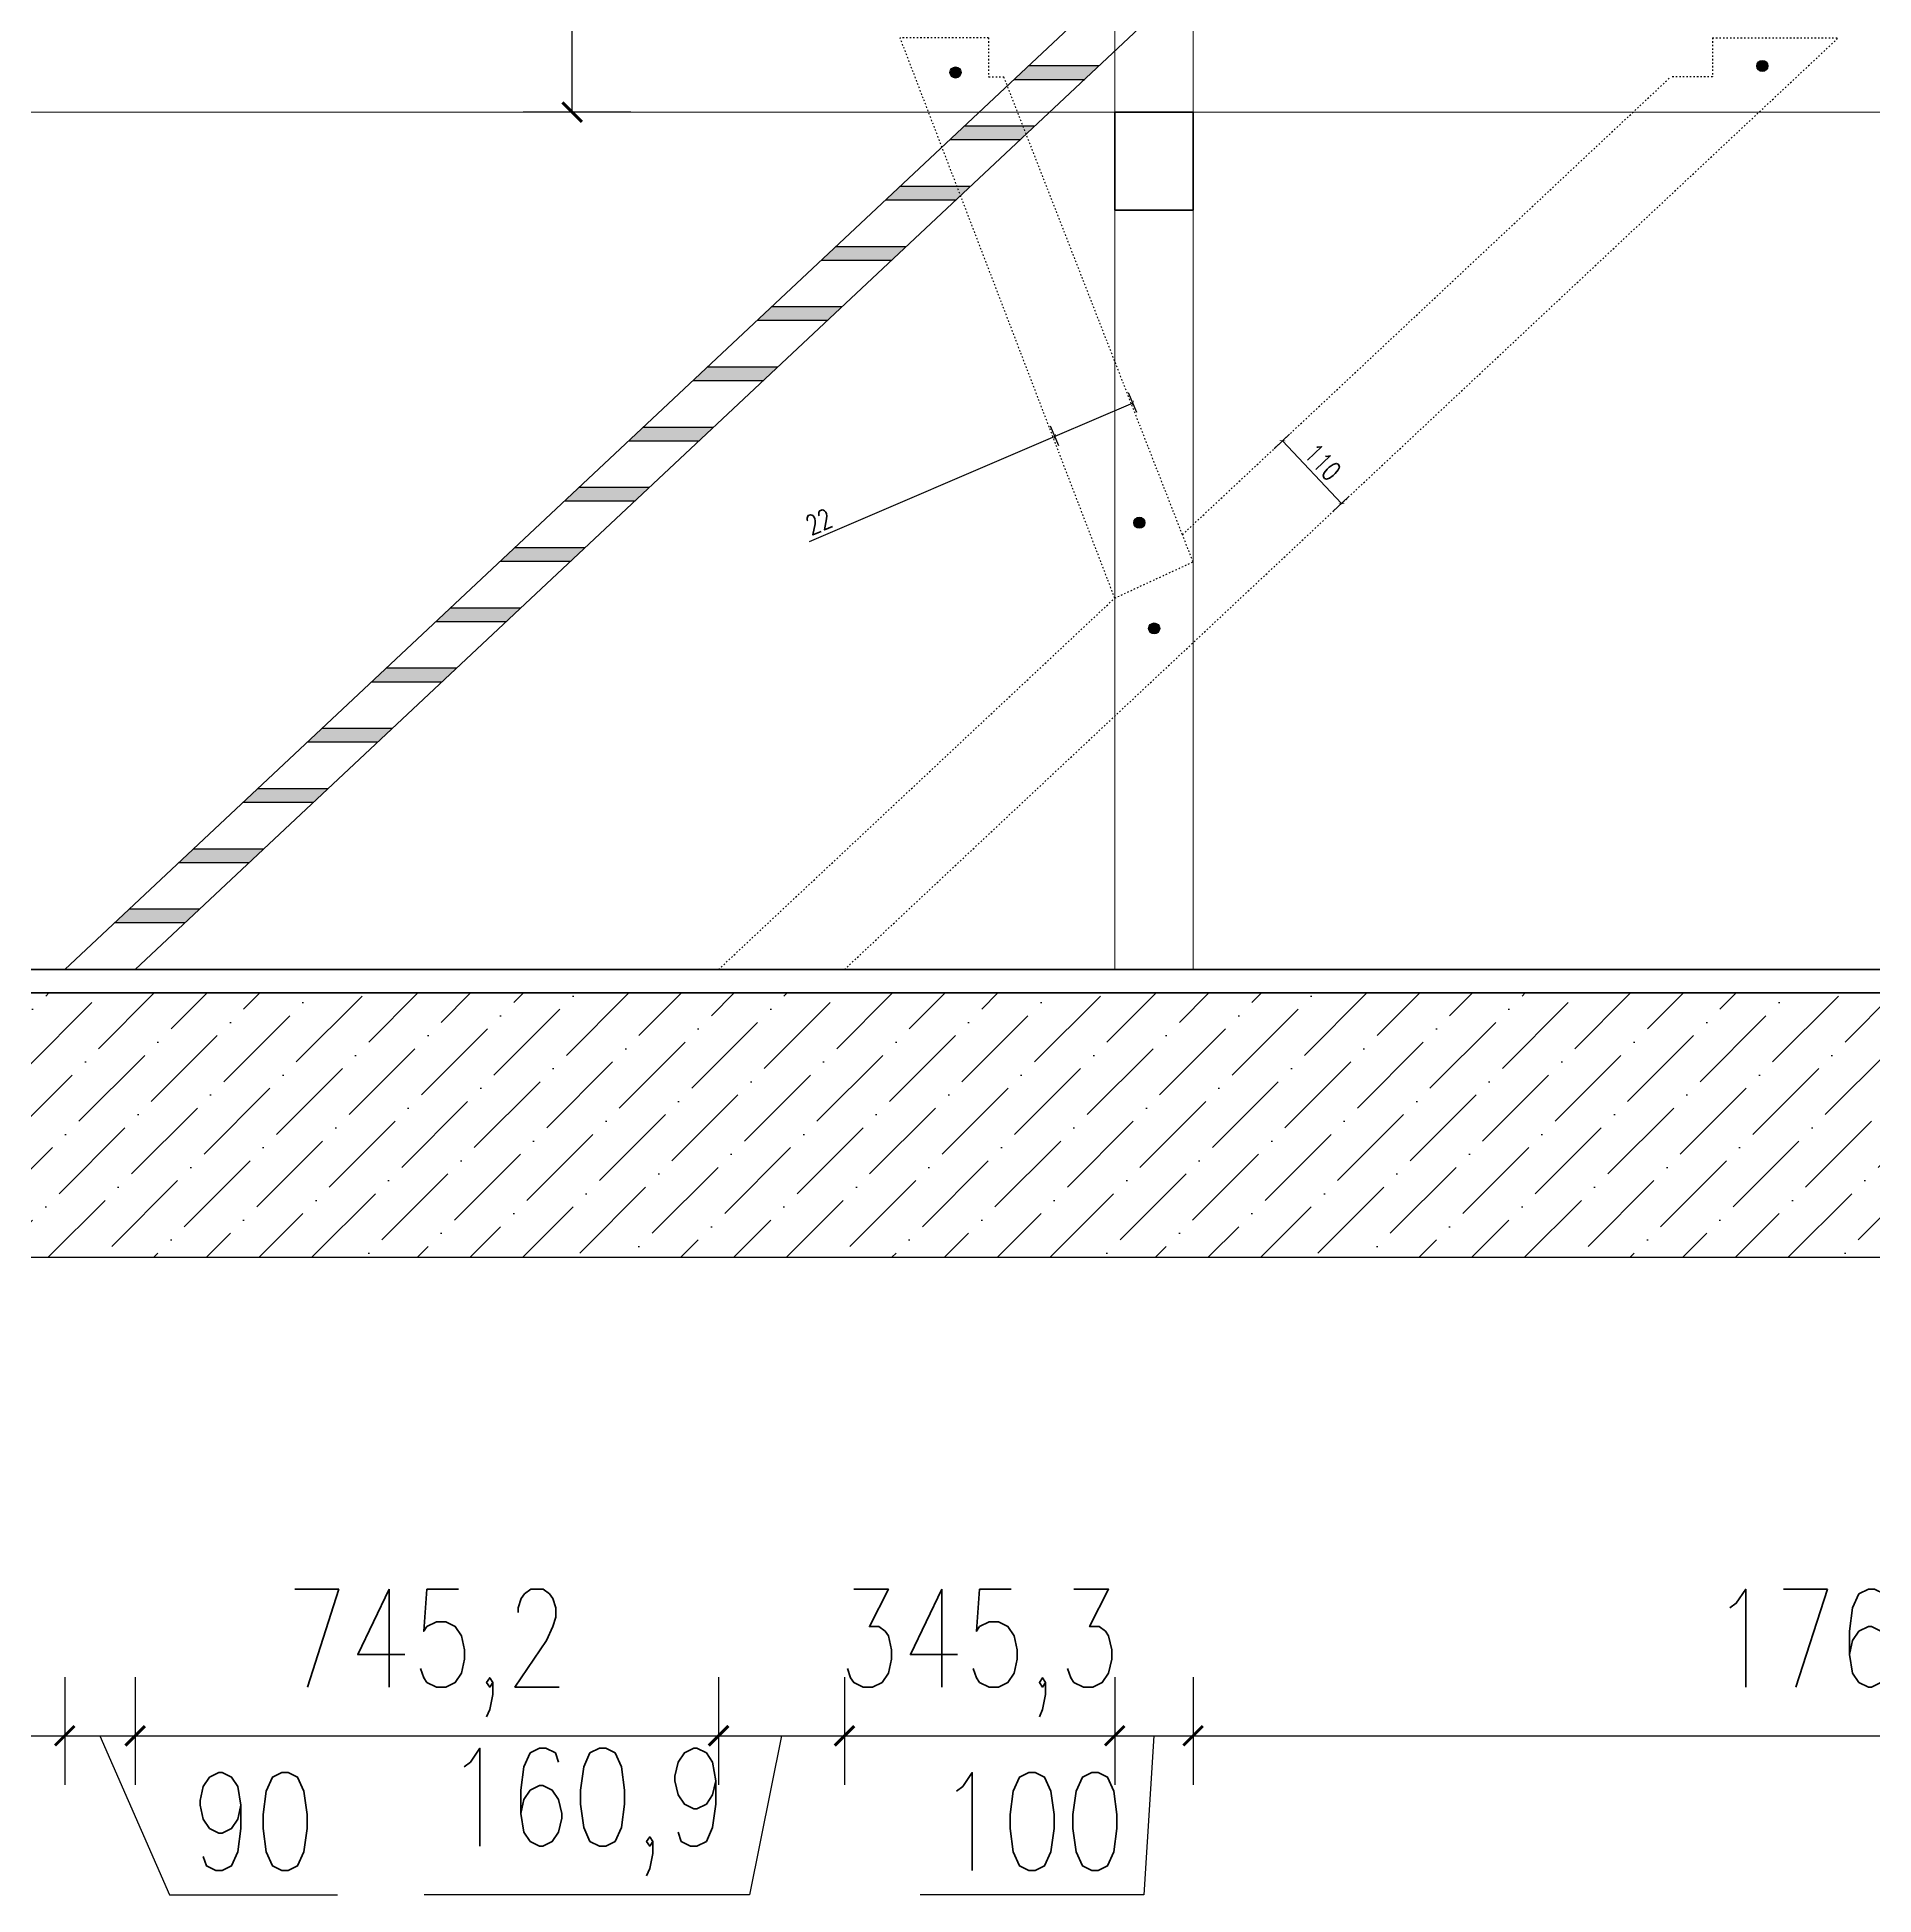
# Model space of a CAD drawing. Header units: millimetres. Extents: x -324080 to 120693, y -32448 to 53734.
# Drawn here: x -213054 to -210707, y -17590 to -15218 of the extents above; entities that cross this region are included whole.
import ezdxf

# ---------------------------------------------------------------- set-up
doc = ezdxf.new("R2010")
doc.units = ezdxf.units.MM
doc.linetypes.add('ACAD_ISO03W100', pattern=[30, 12, -18])
for name, color, linetype, lineweight in [('przekrój', 6, 'Continuous', 50), ('wymiary', 253, 'Continuous', 5), ('ściany', 5, 'Continuous', 50)]:
    doc.layers.add(name, color=color, linetype=linetype, lineweight=lineweight)
doc.styles.add('Opisowy', font='simplex.shx', dxfattribs={"width": 0.75, "height": 2.5})
doc.dimstyles.new('Opisowy', dxfattribs={"dimscale": 0, "dimtxt": 2.5, "dimasz": 0.5, "dimexe": 1.25, "dimexo": 0.625, "dimtad": 1, "dimdec": 1, "dimtxsty": 'Opisowy', "dimblk": 'ARCHTICK', "dimcen": 1, "dimadec": 0, "dimazin": 0, "dimtfac": 1, "dimtdec": 1, "dimtmove": 0, "dimatfit": 3, "dimfxl": 1.5, "dimfxlon": 1, "dimarcsym": 0})

# ---------------------------------------------------------------- blocks, each defined once
blk = doc.blocks.new('_ArchTick')
at = {"color": 0, "linetype": 'ByBlock', "const_width": 0.15}
blk.add_lwpolyline([(-0.5, -0.5), (0.5, 0.5)], dxfattribs=at)
blk = doc.blocks.new('*D1009')
at = {"layer": 'Defpoints', "color": 0, "transparency": 16777216}
for p in [(-211387.5, -15813.3), (-211577, -15840.2), (-211501.8, -15920.5)]:
    blk.add_point(p, dxfattribs=at)
at = {"layer": 'wymiary', "color": 0, "lineweight": -2, "transparency": 16777216}
for p, q in [((-211473.6, -15743.3), (-211453.6, -15724.5)), ((-211462.7, -15733.1), (-211387.5, -15813.3)), ((-211398.4, -15823.6), (-211378.4, -15804.8))]:
    blk.add_line(p, q, dxfattribs=at)
at = {"layer": 'wymiary', "color": 0, "lineweight": -2, "transparency": 16777216, "xscale": 5, "yscale": 5, "zscale": 5}
for p, rotation in [((-211462.7, -15733.1), 133.1458827488362), ((-211387.5, -15813.3), 313.1458827488362)]:
    blk.add_blockref('_ArchTick', p, dxfattribs=dict(at, rotation=rotation))
at = {"layer": 'wymiary', "color": 0, "lineweight": 9, "transparency": 16777216, "insert": (-211411.4, -15760.4), "char_height": 25, "attachment_point": 5, "rotation": 313.1459, "style": 'Opisowy'}
blk.add_mtext('110', dxfattribs=at)
blk = doc.blocks.new('*D1010')
at = {"layer": 'Defpoints', "color": 0, "transparency": 16777216}
for p in [(-211677, -15631.3), (-211776.7, -15674), (-211654, -15685.1)]:
    blk.add_point(p, dxfattribs=at)
at = {"layer": 'wymiary', "color": 0, "lineweight": -2, "transparency": 16777216}
for p, q in [((-211659.9, -15671.3), (-211649.1, -15696.6)), ((-211654, -15685.1), (-211753.6, -15727.8)), ((-211753.6, -15727.8), (-212067.3, -15862)), ((-211759.5, -15714), (-211748.7, -15739.2))]:
    blk.add_line(p, q, dxfattribs=at)
at = {"layer": 'wymiary', "color": 0, "lineweight": -2, "transparency": 16777216, "xscale": 5, "yscale": 5, "zscale": 5}
for p, rotation in [((-211654, -15685.1), 23.17941723550643), ((-211753.6, -15727.8), 203.1794172355064)]:
    blk.add_blockref('_ArchTick', p, dxfattribs=dict(at, rotation=rotation))
at = {"layer": 'wymiary', "color": 0, "lineweight": 9, "transparency": 16777216, "insert": (-212054.9, -15836.4), "char_height": 25, "attachment_point": 5, "rotation": 23.1794, "style": 'Opisowy'}
blk.add_mtext('22', dxfattribs=at)
blk = doc.blocks.new('*D1569')
at = {"layer": 'Defpoints', "color": 0, "transparency": 16777216}
for p in [(-213018.3, -16408.3), (-213873.3, -16438.3), (-213018.3, -17387.1)]:
    blk.add_point(p, dxfattribs=at)
at = {"layer": 'wymiary', "color": 0, "lineweight": -2, "transparency": 16777216}
for p, q in [((-213873.3, -17312.1), (-213873.3, -17449.6)), ((-213018.3, -17312.1), (-213018.3, -17449.6)), ((-213873.3, -17387.1), (-213018.3, -17387.1))]:
    blk.add_line(p, q, dxfattribs=at)
at = {"layer": 'wymiary', "color": 0, "lineweight": -2, "transparency": 16777216, "xscale": 25, "yscale": 25, "zscale": 25, "rotation": 180}
blk.add_blockref('_ArchTick', (-213873.3, -17387.1), dxfattribs=at)
at = {"layer": 'wymiary', "color": 0, "lineweight": -2, "transparency": 16777216, "xscale": 25, "yscale": 25, "zscale": 25}
blk.add_blockref('_ArchTick', (-213018.3, -17387.1), dxfattribs=at)
at = {"layer": 'wymiary', "color": 0, "transparency": 16777216, "insert": (-213445.8, -17293.4), "char_height": 125, "attachment_point": 5, "style": 'Opisowy'}
blk.add_mtext('855', dxfattribs=at)
blk = doc.blocks.new('*D1570')
at = {"layer": 'Defpoints', "color": 0, "transparency": 16777216}
for p in [(-213018.3, -16408.3), (-212928.3, -16408.3), (-212928.3, -17387.1)]:
    blk.add_point(p, dxfattribs=at)
at = {"layer": 'wymiary', "color": 0, "lineweight": -2, "transparency": 16777216}
for p, q in [((-213018.3, -17312.1), (-213018.3, -17449.6)), ((-212928.3, -17312.1), (-212928.3, -17449.6)), ((-213018.3, -17387.1), (-212928.3, -17387.1)), ((-212973.3, -17387.1), (-212884.3, -17590.2)), ((-212884.3, -17590.2), (-212670, -17590.2))]:
    blk.add_line(p, q, dxfattribs=at)
at = {"layer": 'wymiary', "color": 0, "lineweight": -2, "transparency": 16777216, "xscale": 25, "yscale": 25, "zscale": 25, "rotation": 180}
blk.add_blockref('_ArchTick', (-213018.3, -17387.1), dxfattribs=at)
at = {"layer": 'wymiary', "color": 0, "lineweight": -2, "transparency": 16777216, "xscale": 25, "yscale": 25, "zscale": 25}
blk.add_blockref('_ArchTick', (-212928.3, -17387.1), dxfattribs=at)
at = {"layer": 'wymiary', "color": 0, "transparency": 16777216, "insert": (-212777.1, -17496.5), "char_height": 125, "attachment_point": 5, "style": 'Opisowy'}
blk.add_mtext('90', dxfattribs=at)
blk = doc.blocks.new('*D1571')
at = {"layer": 'Defpoints', "color": 0, "transparency": 16777216}
for p in [(-212928.3, -16408.3), (-212183.1, -16408.3), (-212183.1, -17387.1)]:
    blk.add_point(p, dxfattribs=at)
at = {"layer": 'wymiary', "color": 0, "lineweight": -2, "transparency": 16777216}
for p, q in [((-212928.3, -17312.1), (-212928.3, -17449.6)), ((-212183.1, -17312.1), (-212183.1, -17449.6)), ((-212928.3, -17387.1), (-212183.1, -17387.1))]:
    blk.add_line(p, q, dxfattribs=at)
at = {"layer": 'wymiary', "color": 0, "lineweight": -2, "transparency": 16777216, "xscale": 25, "yscale": 25, "zscale": 25, "rotation": 180}
blk.add_blockref('_ArchTick', (-212928.3, -17387.1), dxfattribs=at)
at = {"layer": 'wymiary', "color": 0, "lineweight": -2, "transparency": 16777216, "xscale": 25, "yscale": 25, "zscale": 25}
blk.add_blockref('_ArchTick', (-212183.1, -17387.1), dxfattribs=at)
at = {"layer": 'wymiary', "color": 0, "transparency": 16777216, "insert": (-212555.7, -17281.5), "char_height": 125, "attachment_point": 5, "style": 'Opisowy'}
blk.add_mtext('745,2', dxfattribs=at)
blk = doc.blocks.new('*D1572')
at = {"layer": 'Defpoints', "color": 0, "transparency": 16777216}
for p in [(-212183.1, -16408.3), (-212022.3, -16408.3), (-212022.3, -17387.1)]:
    blk.add_point(p, dxfattribs=at)
at = {"layer": 'wymiary', "color": 0, "lineweight": -2, "transparency": 16777216}
for p, q in [((-212183.1, -17312.1), (-212183.1, -17449.6)), ((-212022.3, -17312.1), (-212022.3, -17449.6)), ((-212183.1, -17387.1), (-212022.3, -17387.1)), ((-212102.7, -17387.1), (-212143.8, -17590.2)), ((-212143.8, -17590.2), (-212559, -17590.2))]:
    blk.add_line(p, q, dxfattribs=at)
at = {"layer": 'wymiary', "color": 0, "lineweight": -2, "transparency": 16777216, "xscale": 25, "yscale": 25, "zscale": 25, "rotation": 180}
blk.add_blockref('_ArchTick', (-212183.1, -17387.1), dxfattribs=at)
at = {"layer": 'wymiary', "color": 0, "lineweight": -2, "transparency": 16777216, "xscale": 25, "yscale": 25, "zscale": 25}
blk.add_blockref('_ArchTick', (-212022.3, -17387.1), dxfattribs=at)
at = {"layer": 'wymiary', "color": 0, "transparency": 16777216, "insert": (-212351.4, -17484.6), "char_height": 125, "attachment_point": 5, "style": 'Opisowy'}
blk.add_mtext('160,9', dxfattribs=at)
blk = doc.blocks.new('*D1573')
at = {"layer": 'Defpoints', "color": 0, "transparency": 16777216}
for p in [(-212022.3, -16408.3), (-211677, -16408.3), (-211677, -17387.1)]:
    blk.add_point(p, dxfattribs=at)
at = {"layer": 'wymiary', "color": 0, "lineweight": -2, "transparency": 16777216}
for p, q in [((-212022.3, -17312.1), (-212022.3, -17449.6)), ((-211677, -17312.1), (-211677, -17449.6)), ((-212022.3, -17387.1), (-211677, -17387.1))]:
    blk.add_line(p, q, dxfattribs=at)
at = {"layer": 'wymiary', "color": 0, "lineweight": -2, "transparency": 16777216, "xscale": 25, "yscale": 25, "zscale": 25, "rotation": 180}
blk.add_blockref('_ArchTick', (-212022.3, -17387.1), dxfattribs=at)
at = {"layer": 'wymiary', "color": 0, "lineweight": -2, "transparency": 16777216, "xscale": 25, "yscale": 25, "zscale": 25}
blk.add_blockref('_ArchTick', (-211677, -17387.1), dxfattribs=at)
at = {"layer": 'wymiary', "color": 0, "transparency": 16777216, "insert": (-211849.7, -17281.5), "char_height": 125, "attachment_point": 5, "style": 'Opisowy'}
blk.add_mtext('345,3', dxfattribs=at)
blk = doc.blocks.new('*D1574')
at = {"layer": 'Defpoints', "color": 0, "transparency": 16777216}
for p in [(-211677, -16408.3), (-211577, -16408.3), (-211577, -17387.1)]:
    blk.add_point(p, dxfattribs=at)
at = {"layer": 'wymiary', "color": 0, "lineweight": -2, "transparency": 16777216}
for p, q in [((-211677, -17312.1), (-211677, -17449.6)), ((-211577, -17312.1), (-211577, -17449.6)), ((-211677, -17387.1), (-211577, -17387.1)), ((-211627, -17387.1), (-211639.9, -17590.2)), ((-211639.9, -17590.2), (-211925.6, -17590.2))]:
    blk.add_line(p, q, dxfattribs=at)
at = {"layer": 'wymiary', "color": 0, "lineweight": -2, "transparency": 16777216, "xscale": 25, "yscale": 25, "zscale": 25, "rotation": 180}
blk.add_blockref('_ArchTick', (-211677, -17387.1), dxfattribs=at)
at = {"layer": 'wymiary', "color": 0, "lineweight": -2, "transparency": 16777216, "xscale": 25, "yscale": 25, "zscale": 25}
blk.add_blockref('_ArchTick', (-211577, -17387.1), dxfattribs=at)
at = {"layer": 'wymiary', "color": 0, "transparency": 16777216, "insert": (-211782.7, -17496.5), "char_height": 125, "attachment_point": 5, "style": 'Opisowy'}
blk.add_mtext('100', dxfattribs=at)
blk = doc.blocks.new('*D1575')
at = {"layer": 'Defpoints', "color": 0, "transparency": 16777216}
for p in [(-211577, -16408.3), (-209811.5, -16438.3), (-209811.5, -17387.1)]:
    blk.add_point(p, dxfattribs=at)
at = {"layer": 'wymiary', "color": 0, "lineweight": -2, "transparency": 16777216}
for p, q in [((-211577, -17312.1), (-211577, -17449.6)), ((-209811.5, -17312.1), (-209811.5, -17449.6)), ((-211577, -17387.1), (-209811.5, -17387.1))]:
    blk.add_line(p, q, dxfattribs=at)
at = {"layer": 'wymiary', "color": 0, "lineweight": -2, "transparency": 16777216, "xscale": 25, "yscale": 25, "zscale": 25, "rotation": 180}
blk.add_blockref('_ArchTick', (-211577, -17387.1), dxfattribs=at)
at = {"layer": 'wymiary', "color": 0, "lineweight": -2, "transparency": 16777216, "xscale": 25, "yscale": 25, "zscale": 25}
blk.add_blockref('_ArchTick', (-209811.5, -17387.1), dxfattribs=at)
at = {"layer": 'wymiary', "color": 0, "transparency": 16777216, "insert": (-210694.3, -17281.5), "char_height": 125, "attachment_point": 5, "style": 'Opisowy'}
blk.add_mtext('1765,5', dxfattribs=at)
blk = doc.blocks.new('*D1626')
at = {"layer": 'Defpoints', "color": 0, "transparency": 16777216}
for p in [(-212370.2, -15193.3), (-211914.8, -15193.3), (-211914.8, -15313.3)]:
    blk.add_point(p, dxfattribs=at)
at = {"layer": 'wymiary', "color": 0, "lineweight": -2, "transparency": 16777216}
for p, q in [((-212370.2, -15193.3), (-212370.2, -14882.6)), ((-212295.2, -15193.3), (-212432.7, -15193.3)), ((-212370.2, -15313.3), (-212370.2, -15193.3)), ((-212295.2, -15313.3), (-212432.7, -15313.3))]:
    blk.add_line(p, q, dxfattribs=at)
at = {"layer": 'wymiary', "color": 0, "lineweight": -2, "transparency": 16777216, "xscale": 25, "yscale": 25, "zscale": 25}
for p, rotation in [((-212370.2, -15193.3), 90), ((-212370.2, -15313.3), 270)]:
    blk.add_blockref('_ArchTick', p, dxfattribs=dict(at, rotation=rotation))
at = {"layer": 'wymiary', "color": 0, "transparency": 16777216, "insert": (-212463.9, -15025.5), "char_height": 125, "attachment_point": 5, "rotation": 90, "style": 'Opisowy'}
blk.add_mtext('120', dxfattribs=at)

msp = doc.modelspace()

# ---------------------------------------------------------------- hatches: boundary and pattern name
h = msp.add_hatch(color=256)
h.dxf.hatch_style = 1
h.paths.add_polyline_path([(-211880.43, -15269.72, 1), (-211880.43, -15255.57, 1)])
h = msp.add_hatch(color=256)
h.dxf.hatch_style = 1
h.paths.add_polyline_path([(-211715.34, -15271.43), (-211697.1, -15254.34), (-211787.1, -15254.34), (-211805.34, -15271.43)])
h = msp.add_hatch(color=256)
h.dxf.hatch_style = 1
h.paths.add_polyline_path([(-210849.75, -15261.33, 1), (-210849.75, -15247.18, 1)])
h = msp.add_hatch(color=256)
h.dxf.hatch_style = 1
h.paths.add_polyline_path([(-211797.42, -15348.37), (-211779.18, -15331.27), (-211869.18, -15331.27), (-211887.42, -15348.37)])
h = msp.add_hatch(color=256)
h.dxf.hatch_style = 1
h.paths.add_polyline_path([(-211879.5, -15425.3), (-211861.26, -15408.21), (-211951.26, -15408.21), (-211969.5, -15425.3)])
h = msp.add_hatch(color=256)
h.dxf.hatch_style = 1
h.paths.add_polyline_path([(-211961.59, -15502.24), (-211943.35, -15485.14), (-212033.35, -15485.14), (-212051.59, -15502.24)])
h = msp.add_hatch(color=256)
h.dxf.hatch_style = 1
h.paths.add_polyline_path([(-212043.67, -15579.17), (-212025.43, -15562.07), (-212115.43, -15562.07), (-212133.67, -15579.17)])
h = msp.add_hatch(color=256)
h.dxf.hatch_style = 1
h.paths.add_polyline_path([(-212125.75, -15656.1), (-212107.51, -15639.01), (-212197.51, -15639.01), (-212215.75, -15656.1)])
h = msp.add_hatch(color=256)
h.dxf.hatch_style = 1
h.paths.add_polyline_path([(-212207.83, -15733.04), (-212189.59, -15715.94), (-212279.59, -15715.94), (-212297.83, -15733.04)])
h = msp.add_hatch(color=256)
h.dxf.hatch_style = 1
h.paths.add_polyline_path([(-212289.91, -15809.97), (-212271.67, -15792.88), (-212361.67, -15792.88), (-212379.91, -15809.97)])
h = msp.add_hatch(color=256)
h.dxf.hatch_style = 1
h.paths.add_polyline_path([(-211645.7, -15844.85, 1), (-211645.7, -15830.7, 1)])
h = msp.add_hatch(color=256)
h.dxf.hatch_style = 1
h.paths.add_polyline_path([(-212371.99, -15886.91), (-212353.75, -15869.81), (-212443.75, -15869.81), (-212461.99, -15886.91)])
h = msp.add_hatch(color=256)
h.dxf.hatch_style = 1
h.paths.add_polyline_path([(-212454.08, -15963.84), (-212435.84, -15946.74), (-212525.84, -15946.74), (-212544.08, -15963.84)])
h = msp.add_hatch(color=256)
h.dxf.hatch_style = 1
h.paths.add_polyline_path([(-211626.67, -15965.68, 1), (-211626.67, -15979.83, 1)])
h = msp.add_hatch(color=256)
h.dxf.hatch_style = 1
h.paths.add_polyline_path([(-212536.16, -16040.77), (-212517.92, -16023.68), (-212607.92, -16023.68), (-212626.16, -16040.77)])
h = msp.add_hatch(color=256)
h.dxf.hatch_style = 1
h.paths.add_polyline_path([(-212618.24, -16117.71), (-212600, -16100.61), (-212690, -16100.61), (-212708.24, -16117.71)])
h = msp.add_hatch(color=256)
h.dxf.hatch_style = 1
h.paths.add_polyline_path([(-212700.32, -16194.64), (-212682.08, -16177.55), (-212772.08, -16177.55), (-212790.32, -16194.64)])
h = msp.add_hatch(color=256)
h.dxf.hatch_style = 1
h.paths.add_polyline_path([(-212782.4, -16271.58), (-212764.16, -16254.48), (-212854.16, -16254.48), (-212872.4, -16271.58)])
h = msp.add_hatch(color=256)
h.dxf.hatch_style = 1
h.paths.add_polyline_path([(-212864.48, -16348.51), (-212846.24, -16331.41), (-212936.24, -16331.41), (-212954.48, -16348.51)])
at = {"transparency": 33554687}
h = msp.add_hatch(dxfattribs=at)
h.set_pattern_fill('ANSI36', color=256, scale=15)
h.paths.add_polyline_path([(-209774.04, -16488.35), (-209811.54, -16488.35), (-209811.54, -16438.35), (-213873.33, -16438.35), (-213873.33, -16592.1), (-213873.33, -16775.85), (-209774.04, -16775.85)])

# ---------------------------------------------------------------- linework, layer by layer
at = {"lineweight": 20}
for p, q in [((-211677.03, -16046.45), (-211677.03, -15163.35)), ((-211677.03, -15193.35), (-211677.03, -16408.35)), ((-211577.03, -16408.35), (-211577.03, -15193.35)), ((-213873.33, -15313.35), (-209412.03, -15313.35))]:
    msp.add_line(p, q, dxfattribs=at)
at = {"color": 6}
for p, q in [((-213018.33, -16408.35), (-211722.03, -15193.35)), ((-212928.33, -16408.35), (-211632.03, -15193.35))]:
    msp.add_line(p, q, dxfattribs=at)
at = {"linetype": 'ACAD_ISO03W100', "ltscale": 0.15}
for p, q in [((-212022.29, -16408.35), (-210752.67, -15218.35)), ((-211677.03, -15933.98), (-211951.24, -15218.35)), ((-211838.15, -15218.35), (-211951.24, -15218.35)), ((-211838.15, -15218.35), (-211838.15, -15268.35)), ((-210913.52, -15218.35), (-210752.67, -15218.35)), ((-210913.52, -15218.35), (-210913.52, -15268.35)), ((-211838.15, -15268.35), (-211818.65, -15268.35)), ((-211590.57, -15852.94), (-211818.65, -15268.35)), ((-211590.57, -15852.94), (-210966.87, -15268.35)), ((-210913.52, -15268.35), (-210966.87, -15268.35)), ((-211577.03, -15887.65), (-211590.57, -15852.94)), ((-211677.03, -15933.98), (-211577.03, -15887.65)), ((-212183.14, -16408.35), (-211677.03, -15933.98))]:
    msp.add_line(p, q, dxfattribs=at)
for p, q in [((-211697.1, -15254.34), (-211787.1, -15254.34)), ((-211805.34, -15271.43), (-211715.34, -15271.43)), ((-211887.42, -15348.37), (-211797.42, -15348.37)), ((-211779.18, -15331.27), (-211869.18, -15331.27)), ((-211861.26, -15408.21), (-211951.26, -15408.21)), ((-211969.5, -15425.3), (-211879.5, -15425.3)), ((-211943.35, -15485.14), (-212033.35, -15485.14)), ((-212051.59, -15502.24), (-211961.59, -15502.24)), ((-212025.43, -15562.07), (-212115.43, -15562.07)), ((-212133.67, -15579.17), (-212043.67, -15579.17)), ((-212215.75, -15656.1), (-212125.75, -15656.1)), ((-212107.51, -15639.01), (-212197.51, -15639.01)), ((-212189.59, -15715.94), (-212279.59, -15715.94)), ((-212297.83, -15733.04), (-212207.83, -15733.04)), ((-212271.67, -15792.88), (-212361.67, -15792.88)), ((-212379.91, -15809.97), (-212289.91, -15809.97)), ((-212353.75, -15869.81), (-212443.75, -15869.81)), ((-212461.99, -15886.91), (-212371.99, -15886.91)), ((-212544.08, -15963.84), (-212454.08, -15963.84)), ((-212435.84, -15946.74), (-212525.84, -15946.74)), ((-212517.92, -16023.68), (-212607.92, -16023.68)), ((-212626.16, -16040.77), (-212536.16, -16040.77)), ((-212600, -16100.61), (-212690, -16100.61)), ((-212708.24, -16117.71), (-212618.24, -16117.71)), ((-212682.08, -16177.55), (-212772.08, -16177.55)), ((-212790.32, -16194.64), (-212700.32, -16194.64)), ((-212872.4, -16271.58), (-212782.4, -16271.58)), ((-212764.16, -16254.48), (-212854.16, -16254.48)), ((-212846.24, -16331.41), (-212936.24, -16331.41)), ((-212954.48, -16348.51), (-212864.48, -16348.51)), ((-214703.33, -16775.85), (-209262.03, -16775.85))]:
    msp.add_line(p, q)
for centre in [(-211880.43, -15262.65), (-210849.75, -15254.26), (-211645.7, -15837.78), (-211626.67, -15972.76)]:
    msp.add_circle(centre, 7.07)
at = {"layer": 'przekrój'}
for p, q in [((-213873.33, -16408.35), (-209712.03, -16408.35)), ((-209712.03, -16438.35), (-213983.33, -16438.35))]:
    msp.add_line(p, q, dxfattribs=at)
at = {"layer": 'ściany', "lineweight": 50}
for p, q in [((-211677.03, -15438.35), (-211677.03, -15313.35)), ((-211677.03, -15313.35), (-211577.03, -15313.35)), ((-211577.03, -15313.35), (-211577.03, -15438.35))]:
    msp.add_line(p, q, dxfattribs=at)
at = {"layer": 'ściany'}
msp.add_line((-211677.03, -15438.35), (-211577.03, -15438.35), dxfattribs=at)

# ---------------------------------------------------------------- dimensions: what is measured, and where the dimension line sits
at = {"layer": 'wymiary'}
dim = msp.add_linear_dim(base=(-212370.18, -15193.35), p1=(-211914.84, -15313.35), p2=(-211914.84, -15193.35), angle=90, dimstyle='Opisowy', dxfattribs=at)
dim.commit()
dim.dimension.update_dxf_attribs({"geometry": '*D1626', "text_midpoint": (-212463.93, -15025.49)})
at = {"layer": 'wymiary', "lineweight": 9}
dim = msp.add_linear_dim(base=(-211654.01, -15685.1), p1=(-211776.65, -15673.99), p2=(-211677.03, -15631.33), angle=23.17942, text='22', dimstyle='Opisowy', dxfattribs=at)
dim.commit()
dim.dimension.update_dxf_attribs({"geometry": '*D1010', "text_midpoint": (-212047.56, -15853.61), "dimtype": 161})
dim = msp.add_aligned_dim(p1=(-211577.03, -15840.25), p2=(-211501.81, -15920.5), distance=156.69, dimstyle='Opisowy', dxfattribs=at)
dim.commit()
dim.dimension.update_dxf_attribs({"geometry": '*D1009', "text_midpoint": (-211411.41, -15760.4)})
at = {"layer": 'wymiary'}
for base, p1, p2, picture, middle in [((-213018.33, -17387.11), (-213873.33, -16438.35), (-213018.33, -16408.35), '*D1569', (-213445.83, -17293.36)), ((-212183.14, -17387.11), (-212928.33, -16408.35), (-212183.14, -16408.35), '*D1571', (-212555.74, -17281.46)), ((-209811.54, -17387.11), (-211577.03, -16408.35), (-209811.54, -16438.35), '*D1575', (-210694.29, -17281.46))]:
    dim = msp.add_linear_dim(base=base, p1=p1, p2=p2, dimstyle='Opisowy', dxfattribs=at)
    dim.commit()
    dim.dimension.update_dxf_attribs({"geometry": picture, "text_midpoint": middle})
for base, p1, p2, picture, middle in [((-212928.33, -17387.11), (-213018.33, -16408.35), (-212928.33, -16408.35), '*D1570', (-212853.01, -17590.24)), ((-212022.292, -17387.113), (-212183.144, -16408.3484), (-212022.292, -16408.3484), '*D1572', (-212175.0332, -17590.238)), ((-211677.03, -17387.11), (-212022.29, -16408.35), (-211677.03, -16408.35), '*D1573', (-211849.66, -17387.11)), ((-211577.03, -17387.11), (-211677.03, -16408.35), (-211577.03, -16408.35), '*D1574', (-211671.14, -17590.24))]:
    dim = msp.add_linear_dim(base=base, p1=p1, p2=p2, dimstyle='Opisowy', dxfattribs=at)
    dim.commit()
    dim.dimension.update_dxf_attribs({"geometry": picture, "text_midpoint": middle, "dimtype": 160})

doc.saveas('drawing.dxf')
